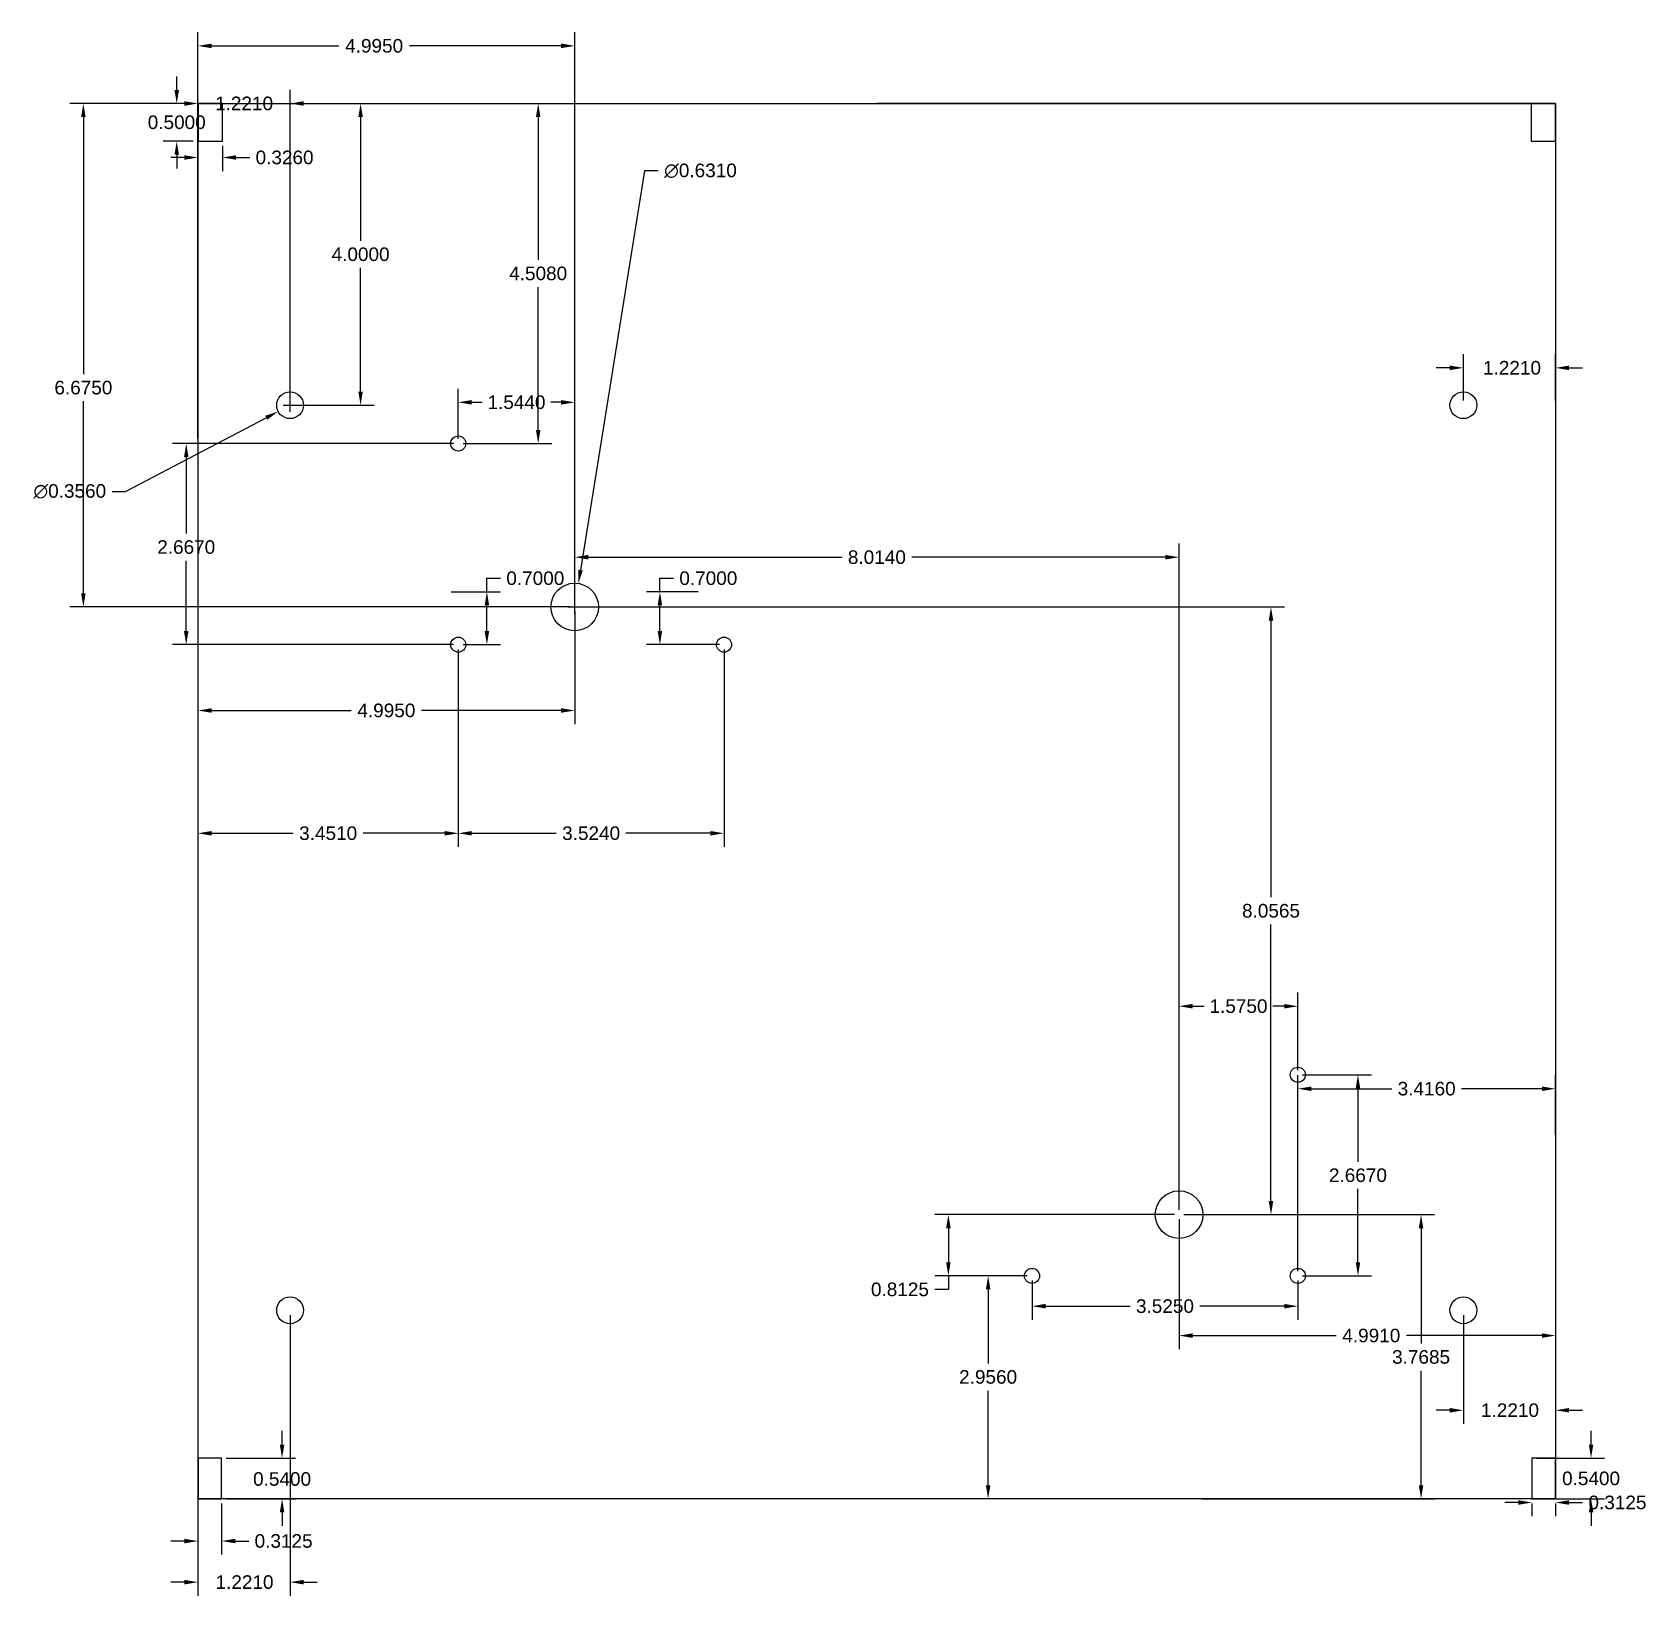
# Model space of a CAD drawing. Header units: inches. Extents: x 3.6 to 25, y 4.8 to 25.5.
import ezdxf

# ---------------------------------------------------------------- set-up
doc = ezdxf.new("R2010")
doc.units = ezdxf.units.IN
doc.header["$MEASUREMENT"] = 0
doc.layers.get('0').update_dxf_attribs({"color": 1})
doc.layers.add('dimensions', color=4, linetype='Continuous')
doc.layers.add('non-cut features', color=3, linetype='Continuous')
doc.styles.get("Standard").update_dxf_attribs({"font": 'Arial Regular.ttf'})
doc.dimstyles.get("Standard").update_dxf_attribs({"dimtxt": 0.18, "dimasz": 0.18, "dimexe": 0.18, "dimexo": 0.0625, "dimgap": 0.09, "dimtad": 0, "dimtih": 1, "dimtoh": 1, "dimdec": 4, "dimzin": 0, "dimdsep": 46, "dimtxsty": 'Standard', "dimcen": 0.09, "dimadec": 0, "dimazin": 0, "dimtfac": 1, "dimtdec": 4, "dimtofl": 0, "dimtmove": 0, "dimatfit": 3, "dimfxl": 1, "dimtolj": 1, "dimtzin": 0, "dimarcsym": 0})

# ---------------------------------------------------------------- blocks, each defined once
blk = doc.blocks.new('*D2')
at = {"layer": 'Defpoints', "color": 0, "transparency": 16777216}
for p in [(5.817, 24.573), (5.817, 20.573), (7.038, 20.573)]:
    blk.add_point(p, dxfattribs=at)
at = {"layer": 'dimensions', "color": 0, "lineweight": -2, "transparency": 16777216}
for p, q in [((5.817, 20.635), (5.817, 24.753)), ((7.038, 20.635), (7.038, 24.753)), ((5.637, 24.573), (5.457, 24.573)), ((7.218, 24.573), (7.398, 24.573))]:
    blk.add_line(p, q, dxfattribs=at)
at = {"layer": 'dimensions', "color": 0, "transparency": 16777216}
for points in [[(5.637, 24.603), (5.637, 24.543), (5.817, 24.573)], [(7.218, 24.603), (7.218, 24.543), (7.038, 24.573)]]:
    blk.add_solid(points, dxfattribs=at)
at = {"layer": 'dimensions', "color": 0, "transparency": 16777216, "insert": (6.428, 24.573), "char_height": 0.18, "attachment_point": 5}
blk.add_mtext('\\A1;1.2210', dxfattribs=at)
blk = doc.blocks.new('*D3')
at = {"layer": 'Defpoints', "color": 0, "transparency": 16777216}
for p in [(5.817, 19.573), (9.268, 17.398), (5.817, 14.897)]:
    blk.add_point(p, dxfattribs=at)
at = {"layer": 'dimensions', "color": 0, "lineweight": -2, "transparency": 16777216}
for p, q in [((5.817, 19.51), (5.817, 14.717)), ((9.268, 17.335), (9.268, 14.717)), ((5.997, 14.897), (7.081, 14.897)), ((9.088, 14.897), (8.005, 14.897))]:
    blk.add_line(p, q, dxfattribs=at)
at = {"layer": 'dimensions', "color": 0, "transparency": 16777216}
for points in [[(5.997, 14.927), (5.997, 14.867), (5.817, 14.897)], [(9.088, 14.927), (9.088, 14.867), (9.268, 14.897)]]:
    blk.add_solid(points, dxfattribs=at)
at = {"layer": 'dimensions', "color": 0, "transparency": 16777216, "insert": (7.543, 14.897), "char_height": 0.18, "attachment_point": 5}
blk.add_mtext('\\A1;3.4510', dxfattribs=at)
blk = doc.blocks.new('*D4')
at = {"layer": 'Defpoints', "color": 0, "transparency": 16777216}
for p in [(9.268, 17.398), (12.792, 17.398), (12.792, 14.897)]:
    blk.add_point(p, dxfattribs=at)
at = {"layer": 'dimensions', "color": 0, "lineweight": -2, "transparency": 16777216}
for p, q in [((9.268, 17.335), (9.268, 14.717)), ((12.792, 17.335), (12.792, 14.717)), ((9.448, 14.897), (10.568, 14.897)), ((12.612, 14.897), (11.492, 14.897))]:
    blk.add_line(p, q, dxfattribs=at)
at = {"layer": 'dimensions', "color": 0, "transparency": 16777216}
for points in [[(9.448, 14.927), (9.448, 14.867), (9.268, 14.897)], [(12.612, 14.927), (12.612, 14.867), (12.792, 14.897)]]:
    blk.add_solid(points, dxfattribs=at)
at = {"layer": 'dimensions', "color": 0, "transparency": 16777216, "insert": (11.03, 14.897), "char_height": 0.18, "attachment_point": 5}
blk.add_mtext('\\A1;3.5240', dxfattribs=at)
blk = doc.blocks.new('*D5')
at = {"layer": 'Defpoints', "color": 0, "transparency": 16777216}
for p in [(5.817, 25.337), (5.817, 20.073), (10.812, 17.898)]:
    blk.add_point(p, dxfattribs=at)
at = {"layer": 'dimensions', "color": 0, "lineweight": -2, "transparency": 16777216}
for p, q in [((5.817, 20.135), (5.817, 25.517)), ((10.812, 17.96), (10.812, 25.517)), ((5.997, 25.337), (7.686, 25.337)), ((10.632, 25.337), (8.62, 25.337))]:
    blk.add_line(p, q, dxfattribs=at)
at = {"layer": 'dimensions', "color": 0, "transparency": 16777216}
for points in [[(5.997, 25.367), (5.997, 25.307), (5.817, 25.337)], [(10.632, 25.367), (10.632, 25.307), (10.812, 25.337)]]:
    blk.add_solid(points, dxfattribs=at)
at = {"layer": 'dimensions', "color": 0, "transparency": 16777216, "insert": (8.153, 25.337), "char_height": 0.18, "attachment_point": 5}
blk.add_mtext('\\A1;4.9950', dxfattribs=at)
blk = doc.blocks.new('*D6')
at = {"layer": 'Defpoints', "color": 0, "transparency": 16777216}
for p in [(10.812, 17.898), (20.045, 17.898), (18.826, 9.841)]:
    blk.add_point(p, dxfattribs=at)
at = {"layer": 'dimensions', "color": 0, "lineweight": -2, "transparency": 16777216}
for p, q in [((10.875, 17.898), (20.225, 17.898)), ((20.045, 17.718), (20.045, 14.051)), ((20.045, 10.021), (20.045, 13.688)), ((18.889, 9.841), (20.225, 9.841))]:
    blk.add_line(p, q, dxfattribs=at)
at = {"layer": 'dimensions', "color": 0, "transparency": 16777216}
for points in [[(20.015, 17.718), (20.075, 17.718), (20.045, 17.898)], [(20.015, 10.021), (20.075, 10.021), (20.045, 9.841)]]:
    blk.add_solid(points, dxfattribs=at)
at = {"layer": 'dimensions', "color": 0, "transparency": 16777216, "insert": (20.045, 13.869), "char_height": 0.18, "attachment_point": 5}
blk.add_mtext('\\A1;8.0565', dxfattribs=at)
blk = doc.blocks.new('*D7')
at = {"layer": 'Defpoints', "color": 0, "transparency": 16777216}
for p in [(8.796, 24.573), (10.328, 24.573), (9.268, 20.065)]:
    blk.add_point(p, dxfattribs=at)
at = {"layer": 'dimensions', "color": 0, "lineweight": -2, "transparency": 16777216}
for p, q in [((8.858, 24.573), (10.508, 24.573)), ((10.328, 24.393), (10.328, 22.5)), ((10.328, 20.245), (10.328, 22.137)), ((9.331, 20.065), (10.508, 20.065))]:
    blk.add_line(p, q, dxfattribs=at)
at = {"layer": 'dimensions', "color": 0, "transparency": 16777216}
for points in [[(10.298, 24.393), (10.358, 24.393), (10.328, 24.573)], [(10.298, 20.245), (10.358, 20.245), (10.328, 20.065)]]:
    blk.add_solid(points, dxfattribs=at)
at = {"layer": 'dimensions', "color": 0, "transparency": 16777216, "insert": (10.328, 22.319), "char_height": 0.18, "attachment_point": 5}
blk.add_mtext('\\A1;4.5080', dxfattribs=at)
blk = doc.blocks.new('*D8')
at = {"layer": 'Defpoints', "color": 0, "transparency": 16777216}
for p in [(6.791, 24.573), (7.973, 24.573), (7.038, 20.573)]:
    blk.add_point(p, dxfattribs=at)
at = {"layer": 'dimensions', "color": 0, "lineweight": -2, "transparency": 16777216}
for p, q in [((6.854, 24.573), (8.153, 24.573)), ((7.973, 24.393), (7.973, 22.754)), ((7.973, 20.753), (7.973, 22.392)), ((7.101, 20.573), (8.153, 20.573))]:
    blk.add_line(p, q, dxfattribs=at)
at = {"layer": 'dimensions', "color": 0, "transparency": 16777216}
for points in [[(7.943, 24.393), (8.003, 24.393), (7.973, 24.573)], [(7.943, 20.753), (8.003, 20.753), (7.973, 20.573)]]:
    blk.add_solid(points, dxfattribs=at)
at = {"layer": 'dimensions', "color": 0, "transparency": 16777216, "insert": (7.973, 22.573), "char_height": 0.18, "attachment_point": 5}
blk.add_mtext('\\A1;4.0000', dxfattribs=at)
blk = doc.blocks.new('*D9')
at = {"layer": 'Defpoints', "color": 0, "transparency": 16777216}
for p in [(5.817, 20.135), (10.812, 17.898), (5.817, 16.525)]:
    blk.add_point(p, dxfattribs=at)
at = {"layer": 'dimensions', "color": 0, "lineweight": -2, "transparency": 16777216}
for p, q in [((5.817, 20.073), (5.817, 16.345)), ((10.812, 17.835), (10.812, 16.345)), ((5.997, 16.525), (7.848, 16.525)), ((10.632, 16.525), (8.782, 16.525))]:
    blk.add_line(p, q, dxfattribs=at)
at = {"layer": 'dimensions', "color": 0, "transparency": 16777216}
for points in [[(5.997, 16.555), (5.997, 16.495), (5.817, 16.525)], [(10.632, 16.555), (10.632, 16.495), (10.812, 16.525)]]:
    blk.add_solid(points, dxfattribs=at)
at = {"layer": 'dimensions', "color": 0, "transparency": 16777216, "insert": (8.315, 16.525), "char_height": 0.18, "attachment_point": 5}
blk.add_mtext('\\A1;4.9950', dxfattribs=at)
blk = doc.blocks.new('*D10')
at = {"layer": 'Defpoints', "color": 0, "transparency": 16777216}
for p in [(4.297, 24.573), (5.817, 24.573), (10.812, 17.898)]:
    blk.add_point(p, dxfattribs=at)
at = {"layer": 'dimensions', "color": 0, "lineweight": -2, "transparency": 16777216}
for p, q in [((5.755, 24.573), (4.117, 24.573)), ((4.297, 24.393), (4.297, 20.986)), ((4.297, 18.078), (4.297, 20.624)), ((10.75, 17.898), (4.117, 17.898))]:
    blk.add_line(p, q, dxfattribs=at)
at = {"layer": 'dimensions', "color": 0, "transparency": 16777216}
for points in [[(4.267, 24.393), (4.327, 24.393), (4.297, 24.573)], [(4.267, 18.078), (4.327, 18.078), (4.297, 17.898)]]:
    blk.add_solid(points, dxfattribs=at)
at = {"layer": 'dimensions', "color": 0, "transparency": 16777216, "insert": (4.297, 20.805), "char_height": 0.18, "attachment_point": 5}
blk.add_mtext('\\A1;6.6750', dxfattribs=at)
blk = doc.blocks.new('*D12')
at = {"layer": 'Defpoints', "color": 0, "transparency": 16777216}
for p in [(9.268, 20.065), (5.661, 17.398), (9.268, 17.398)]:
    blk.add_point(p, dxfattribs=at)
at = {"layer": 'dimensions', "color": 0, "lineweight": -2, "transparency": 16777216}
for p, q in [((9.206, 20.065), (5.481, 20.065)), ((5.661, 19.885), (5.661, 18.872)), ((5.661, 17.578), (5.661, 18.51)), ((9.206, 17.398), (5.481, 17.398))]:
    blk.add_line(p, q, dxfattribs=at)
at = {"layer": 'dimensions', "color": 0, "transparency": 16777216}
for points in [[(5.631, 19.885), (5.691, 19.885), (5.661, 20.065)], [(5.631, 17.578), (5.691, 17.578), (5.661, 17.398)]]:
    blk.add_solid(points, dxfattribs=at)
at = {"layer": 'dimensions', "color": 0, "transparency": 16777216, "insert": (5.661, 18.691), "char_height": 0.18, "attachment_point": 5}
blk.add_mtext('\\A1;2.6670', dxfattribs=at)
blk = doc.blocks.new('*D13')
at = {"layer": 'Defpoints', "color": 0, "transparency": 16777216}
for p in [(20.401, 11.696), (20.401, 9.029), (21.198, 9.029)]:
    blk.add_point(p, dxfattribs=at)
at = {"layer": 'dimensions', "color": 0, "lineweight": -2, "transparency": 16777216}
for p, q in [((20.464, 11.696), (21.378, 11.696)), ((21.198, 11.516), (21.198, 10.543)), ((21.198, 9.209), (21.198, 10.181)), ((20.464, 9.029), (21.378, 9.029))]:
    blk.add_line(p, q, dxfattribs=at)
at = {"layer": 'dimensions', "color": 0, "transparency": 16777216}
for points in [[(21.168, 11.516), (21.228, 11.516), (21.198, 11.696)], [(21.168, 9.209), (21.228, 9.209), (21.198, 9.029)]]:
    blk.add_solid(points, dxfattribs=at)
at = {"layer": 'dimensions', "color": 0, "transparency": 16777216, "insert": (21.198, 10.362), "char_height": 0.18, "attachment_point": 5}
blk.add_mtext('\\A1;2.6670', dxfattribs=at)
blk = doc.blocks.new('*D14')
at = {"layer": 'Defpoints', "color": 0, "transparency": 16777216}
for p in [(23.817, 11.573), (18.826, 9.841), (23.817, 8.237)]:
    blk.add_point(p, dxfattribs=at)
at = {"layer": 'dimensions', "color": 0, "lineweight": -2, "transparency": 16777216}
for p, q in [((23.817, 11.51), (23.817, 8.057)), ((18.826, 9.779), (18.826, 8.057)), ((19.006, 8.237), (20.908, 8.237)), ((23.637, 8.237), (21.842, 8.237))]:
    blk.add_line(p, q, dxfattribs=at)
at = {"layer": 'dimensions', "color": 0, "transparency": 16777216}
for points in [[(19.006, 8.267), (19.006, 8.207), (18.826, 8.237)], [(23.637, 8.267), (23.637, 8.207), (23.817, 8.237)]]:
    blk.add_solid(points, dxfattribs=at)
at = {"layer": 'dimensions', "color": 0, "transparency": 16777216, "insert": (21.375, 8.237), "char_height": 0.18, "attachment_point": 5}
blk.add_mtext('\\A1;4.9910', dxfattribs=at)
blk = doc.blocks.new('*D15')
at = {"layer": 'Defpoints', "color": 0, "transparency": 16777216}
for p in [(18.826, 9.841), (19.067, 6.073), (22.035, 6.073)]:
    blk.add_point(p, dxfattribs=at)
at = {"layer": 'dimensions', "color": 0, "lineweight": -2, "transparency": 16777216}
for p, q in [((18.889, 9.841), (22.215, 9.841)), ((22.035, 9.661), (22.035, 8.134)), ((22.035, 6.253), (22.035, 7.771)), ((19.13, 6.073), (22.215, 6.073))]:
    blk.add_line(p, q, dxfattribs=at)
at = {"layer": 'dimensions', "color": 0, "transparency": 16777216}
for points in [[(22.005, 9.661), (22.065, 9.661), (22.035, 9.841)], [(22.005, 6.253), (22.065, 6.253), (22.035, 6.073)]]:
    blk.add_solid(points, dxfattribs=at)
at = {"layer": 'dimensions', "color": 0, "transparency": 16777216, "insert": (22.035, 7.953), "char_height": 0.18, "attachment_point": 5}
blk.add_mtext('\\A1;3.7685', dxfattribs=at)
blk = doc.blocks.new('*D16')
at = {"layer": 'Defpoints', "color": 0, "transparency": 16777216}
for p in [(22.596, 8.573), (23.817, 8.573), (23.817, 7.247)]:
    blk.add_point(p, dxfattribs=at)
at = {"layer": 'dimensions', "color": 0, "lineweight": -2, "transparency": 16777216}
for p, q in [((22.596, 8.51), (22.596, 7.067)), ((23.817, 8.51), (23.817, 7.067)), ((22.416, 7.247), (22.236, 7.247)), ((23.997, 7.247), (24.177, 7.247))]:
    blk.add_line(p, q, dxfattribs=at)
at = {"layer": 'dimensions', "color": 0, "transparency": 16777216}
for points in [[(22.416, 7.277), (22.416, 7.217), (22.596, 7.247)], [(23.997, 7.277), (23.997, 7.217), (23.817, 7.247)]]:
    blk.add_solid(points, dxfattribs=at)
at = {"layer": 'dimensions', "color": 0, "transparency": 16777216, "insert": (23.214, 7.247), "char_height": 0.18, "attachment_point": 5}
blk.add_mtext('\\A1;1.2210', dxfattribs=at)
blk = doc.blocks.new('*D18')
at = {"layer": 'Defpoints', "color": 0, "transparency": 16777216}
for p in [(18.826, 9.841), (15.767, 9.029), (16.876, 9.029)]:
    blk.add_point(p, dxfattribs=at)
at = {"layer": 'dimensions', "color": 0, "lineweight": -2, "transparency": 16777216}
for p, q in [((18.764, 9.841), (15.587, 9.841)), ((15.767, 9.661), (15.767, 9.209)), ((16.814, 9.029), (15.587, 9.029)), ((15.767, 9.029), (15.767, 8.849)), ((15.767, 8.849), (15.587, 8.849))]:
    blk.add_line(p, q, dxfattribs=at)
at = {"layer": 'dimensions', "color": 0, "transparency": 16777216}
for points in [[(15.737, 9.661), (15.797, 9.661), (15.767, 9.841)], [(15.737, 9.209), (15.797, 9.209), (15.767, 9.029)]]:
    blk.add_solid(points, dxfattribs=at)
at = {"layer": 'dimensions', "color": 0, "transparency": 16777216, "insert": (15.125, 8.849), "char_height": 0.18, "attachment_point": 5}
blk.add_mtext('\\A1;0.8125', dxfattribs=at)
blk = doc.blocks.new('*D19')
at = {"layer": 'Defpoints', "color": 0, "transparency": 16777216}
for p in [(18.826, 12.604), (20.401, 11.696), (18.826, 9.841)]:
    blk.add_point(p, dxfattribs=at)
at = {"layer": 'dimensions', "color": 0, "lineweight": -2, "transparency": 16777216}
for p, q in [((18.826, 9.904), (18.826, 12.784)), ((20.401, 11.758), (20.401, 12.784)), ((19.006, 12.604), (19.159, 12.604)), ((20.221, 12.604), (20.068, 12.604))]:
    blk.add_line(p, q, dxfattribs=at)
at = {"layer": 'dimensions', "color": 0, "transparency": 16777216}
for points in [[(19.006, 12.634), (19.006, 12.574), (18.826, 12.604)], [(20.221, 12.634), (20.221, 12.574), (20.401, 12.604)]]:
    blk.add_solid(points, dxfattribs=at)
at = {"layer": 'dimensions', "color": 0, "transparency": 16777216, "insert": (19.614, 12.604), "char_height": 0.18, "attachment_point": 5}
blk.add_mtext('\\A1;1.5750', dxfattribs=at)
blk = doc.blocks.new('*D20')
at = {"layer": 'Defpoints', "color": 0, "transparency": 16777216}
for p in [(5.817, 8.573), (7.038, 8.573), (5.817, 4.968)]:
    blk.add_point(p, dxfattribs=at)
at = {"layer": 'dimensions', "color": 0, "lineweight": -2, "transparency": 16777216}
for p, q in [((5.817, 8.51), (5.817, 4.788)), ((7.038, 8.51), (7.038, 4.788)), ((5.637, 4.968), (5.457, 4.968)), ((7.218, 4.968), (7.398, 4.968))]:
    blk.add_line(p, q, dxfattribs=at)
at = {"layer": 'dimensions', "color": 0, "transparency": 16777216}
for points in [[(5.637, 4.998), (5.637, 4.938), (5.817, 4.968)], [(7.218, 4.998), (7.218, 4.938), (7.038, 4.968)]]:
    blk.add_solid(points, dxfattribs=at)
at = {"layer": 'dimensions', "color": 0, "transparency": 16777216, "insert": (6.434, 4.968), "char_height": 0.18, "attachment_point": 5}
blk.add_mtext('\\A1;1.2210', dxfattribs=at)
blk = doc.blocks.new('*D21')
at = {"layer": 'Defpoints', "color": 0, "transparency": 16777216}
for p in [(7.196, 20.655), (6.881, 20.49)]:
    blk.add_point(p, dxfattribs=at)
at = {"layer": 'dimensions', "color": 0, "lineweight": -2, "transparency": 16777216}
for p, q in [((6.948, 20.573), (7.128, 20.573)), ((7.038, 20.483), (7.038, 20.663)), ((4.857, 19.43), (6.721, 20.407)), ((4.677, 19.43), (4.857, 19.43))]:
    blk.add_line(p, q, dxfattribs=at)
at = {"layer": 'dimensions', "color": 0, "transparency": 16777216}
blk.add_solid([(6.707, 20.433), (6.735, 20.38), (6.881, 20.49)], dxfattribs=at)
at = {"layer": 'dimensions', "color": 0, "transparency": 16777216, "insert": (4.117, 19.43), "char_height": 0.18, "attachment_point": 5}
blk.add_mtext('\\A1;∅0.3560', dxfattribs=at)
blk = doc.blocks.new('*D22')
at = {"layer": 'Defpoints', "color": 0, "transparency": 16777216}
for p in [(23.817, 21.068), (22.596, 20.573), (23.817, 20.573)]:
    blk.add_point(p, dxfattribs=at)
at = {"layer": 'dimensions', "color": 0, "lineweight": -2, "transparency": 16777216}
for p, q in [((22.596, 20.635), (22.596, 21.248)), ((23.817, 20.635), (23.817, 21.248)), ((22.416, 21.068), (22.236, 21.068)), ((23.997, 21.068), (24.177, 21.068))]:
    blk.add_line(p, q, dxfattribs=at)
at = {"layer": 'dimensions', "color": 0, "transparency": 16777216}
for points in [[(22.416, 21.098), (22.416, 21.038), (22.596, 21.068)], [(23.997, 21.098), (23.997, 21.038), (23.817, 21.068)]]:
    blk.add_solid(points, dxfattribs=at)
at = {"layer": 'dimensions', "color": 0, "transparency": 16777216, "insert": (23.241, 21.068), "char_height": 0.18, "attachment_point": 5}
blk.add_mtext('\\A1;1.2210', dxfattribs=at)
blk = doc.blocks.new('*D23')
at = {"layer": 'Defpoints', "color": 0, "transparency": 16777216}
for p in [(23.817, 11.51), (23.817, 10.841), (20.401, 9.029)]:
    blk.add_point(p, dxfattribs=at)
at = {"layer": 'dimensions', "color": 0, "lineweight": -2, "transparency": 16777216}
for p, q in [((20.401, 9.091), (20.401, 11.69)), ((23.817, 10.904), (23.817, 11.69)), ((20.581, 11.51), (21.647, 11.51)), ((23.637, 11.51), (22.571, 11.51))]:
    blk.add_line(p, q, dxfattribs=at)
at = {"layer": 'dimensions', "color": 0, "transparency": 16777216}
for points in [[(20.581, 11.54), (20.581, 11.48), (20.401, 11.51)], [(23.637, 11.54), (23.637, 11.48), (23.817, 11.51)]]:
    blk.add_solid(points, dxfattribs=at)
at = {"layer": 'dimensions', "color": 0, "transparency": 16777216, "insert": (22.109, 11.51), "char_height": 0.18, "attachment_point": 5}
blk.add_mtext('\\A1;3.4160', dxfattribs=at)
blk = doc.blocks.new('*D24')
at = {"layer": 'Defpoints', "color": 0, "transparency": 16777216}
for p in [(18.826, 18.557), (10.812, 17.898), (18.826, 9.841)]:
    blk.add_point(p, dxfattribs=at)
at = {"layer": 'dimensions', "color": 0, "lineweight": -2, "transparency": 16777216}
for p, q in [((10.812, 17.96), (10.812, 18.737)), ((18.826, 9.904), (18.826, 18.737)), ((10.992, 18.557), (14.357, 18.557)), ((18.646, 18.557), (15.281, 18.557))]:
    blk.add_line(p, q, dxfattribs=at)
at = {"layer": 'dimensions', "color": 0, "transparency": 16777216}
for points in [[(10.992, 18.587), (10.992, 18.527), (10.812, 18.557)], [(18.646, 18.587), (18.646, 18.527), (18.826, 18.557)]]:
    blk.add_solid(points, dxfattribs=at)
at = {"layer": 'dimensions', "color": 0, "transparency": 16777216, "insert": (14.819, 18.557), "char_height": 0.18, "attachment_point": 5}
blk.add_mtext('\\A1;8.0140', dxfattribs=at)
blk = doc.blocks.new('*D25')
at = {"layer": 'Defpoints', "color": 0, "transparency": 16777216}
for p in [(9.112, 18.098), (9.648, 18.098), (9.268, 17.398)]:
    blk.add_point(p, dxfattribs=at)
at = {"layer": 'dimensions', "color": 0, "lineweight": -2, "transparency": 16777216}
for p, q in [((9.648, 18.098), (9.648, 18.278)), ((9.648, 18.278), (9.828, 18.278)), ((9.175, 18.098), (9.828, 18.098)), ((9.648, 17.578), (9.648, 17.918)), ((9.331, 17.398), (9.828, 17.398))]:
    blk.add_line(p, q, dxfattribs=at)
at = {"layer": 'dimensions', "color": 0, "transparency": 16777216}
for points in [[(9.618, 17.918), (9.678, 17.918), (9.648, 18.098)], [(9.618, 17.578), (9.678, 17.578), (9.648, 17.398)]]:
    blk.add_solid(points, dxfattribs=at)
at = {"layer": 'dimensions', "color": 0, "transparency": 16777216, "insert": (10.29, 18.278), "char_height": 0.18, "attachment_point": 5}
blk.add_mtext('\\A1;0.7000', dxfattribs=at)
blk = doc.blocks.new('*D26')
at = {"layer": 'Defpoints', "color": 0, "transparency": 16777216}
for p in [(11.942, 18.098), (12.512, 18.098), (12.792, 17.398)]:
    blk.add_point(p, dxfattribs=at)
at = {"layer": 'dimensions', "color": 0, "lineweight": -2, "transparency": 16777216}
for p, q in [((11.942, 18.098), (11.942, 18.278)), ((11.942, 18.278), (12.122, 18.278)), ((12.45, 18.098), (11.762, 18.098)), ((11.942, 17.578), (11.942, 17.918)), ((12.73, 17.398), (11.762, 17.398))]:
    blk.add_line(p, q, dxfattribs=at)
at = {"layer": 'dimensions', "color": 0, "transparency": 16777216}
for points in [[(11.912, 17.918), (11.972, 17.918), (11.942, 18.098)], [(11.912, 17.578), (11.972, 17.578), (11.942, 17.398)]]:
    blk.add_solid(points, dxfattribs=at)
at = {"layer": 'dimensions', "color": 0, "transparency": 16777216, "insert": (12.584, 18.278), "char_height": 0.18, "attachment_point": 5}
blk.add_mtext('\\A1;0.7000', dxfattribs=at)
blk = doc.blocks.new('*D27')
at = {"layer": 'Defpoints', "color": 0, "transparency": 16777216}
for p in [(10.862, 18.209), (10.762, 17.586)]:
    blk.add_point(p, dxfattribs=at)
at = {"layer": 'dimensions', "color": 0, "lineweight": -2, "transparency": 16777216}
for p, q in [((11.739, 23.68), (10.891, 18.387)), ((11.919, 23.68), (11.739, 23.68)), ((10.812, 17.808), (10.812, 17.988)), ((10.722, 17.898), (10.902, 17.898))]:
    blk.add_line(p, q, dxfattribs=at)
at = {"layer": 'dimensions', "color": 0, "transparency": 16777216}
blk.add_solid([(10.861, 18.392), (10.92, 18.382), (10.862, 18.209)], dxfattribs=at)
at = {"layer": 'dimensions', "color": 0, "transparency": 16777216, "insert": (12.48, 23.68), "char_height": 0.18, "attachment_point": 5}
blk.add_mtext('\\A1;∅0.6310', dxfattribs=at)
blk = doc.blocks.new('*D28')
at = {"layer": 'Defpoints', "color": 0, "transparency": 16777216}
for p in [(10.812, 20.611), (9.268, 20.065), (10.812, 17.898)]:
    blk.add_point(p, dxfattribs=at)
at = {"layer": 'dimensions', "color": 0, "lineweight": -2, "transparency": 16777216}
for p, q in [((9.268, 20.127), (9.268, 20.791)), ((10.812, 17.96), (10.812, 20.791)), ((9.448, 20.611), (9.586, 20.611)), ((10.632, 20.611), (10.495, 20.611))]:
    blk.add_line(p, q, dxfattribs=at)
at = {"layer": 'dimensions', "color": 0, "transparency": 16777216}
for points in [[(9.448, 20.641), (9.448, 20.581), (9.268, 20.611)], [(10.632, 20.641), (10.632, 20.581), (10.812, 20.611)]]:
    blk.add_solid(points, dxfattribs=at)
at = {"layer": 'dimensions', "color": 0, "transparency": 16777216, "insert": (10.04, 20.611), "char_height": 0.18, "attachment_point": 5}
blk.add_mtext('\\A1;1.5440', dxfattribs=at)
blk = doc.blocks.new('*D29')
at = {"layer": 'Defpoints', "color": 0, "transparency": 16777216}
for p in [(5.535, 24.573), (5.817, 24.573), (5.817, 24.073)]:
    blk.add_point(p, dxfattribs=at)
at = {"layer": 'dimensions', "color": 0, "lineweight": -2, "transparency": 16777216}
for p, q in [((5.535, 24.753), (5.535, 24.933)), ((5.755, 24.573), (5.355, 24.573)), ((5.755, 24.073), (5.355, 24.073)), ((5.535, 23.893), (5.535, 23.713))]:
    blk.add_line(p, q, dxfattribs=at)
at = {"layer": 'dimensions', "color": 0, "transparency": 16777216}
for points in [[(5.505, 24.753), (5.565, 24.753), (5.535, 24.573)], [(5.505, 23.893), (5.565, 23.893), (5.535, 24.073)]]:
    blk.add_solid(points, dxfattribs=at)
at = {"layer": 'dimensions', "color": 0, "transparency": 16777216, "insert": (5.535, 24.323), "char_height": 0.18, "attachment_point": 5}
blk.add_mtext('\\A1;0.5000', dxfattribs=at)
blk = doc.blocks.new('*D30')
at = {"layer": 'Defpoints', "color": 0, "transparency": 16777216}
for p in [(5.817, 24.073), (6.143, 24.073), (6.143, 23.857)]:
    blk.add_point(p, dxfattribs=at)
at = {"layer": 'dimensions', "color": 0, "lineweight": -2, "transparency": 16777216}
for p, q in [((5.817, 24.01), (5.817, 23.677)), ((6.143, 24.011), (6.143, 23.677)), ((5.637, 23.857), (5.457, 23.857)), ((6.323, 23.857), (6.503, 23.857))]:
    blk.add_line(p, q, dxfattribs=at)
at = {"layer": 'dimensions', "color": 0, "transparency": 16777216}
for points in [[(5.637, 23.887), (5.637, 23.827), (5.817, 23.857)], [(6.323, 23.887), (6.323, 23.827), (6.143, 23.857)]]:
    blk.add_solid(points, dxfattribs=at)
at = {"layer": 'dimensions', "color": 0, "transparency": 16777216, "insert": (6.965, 23.857), "char_height": 0.18, "attachment_point": 5}
blk.add_mtext('\\A1;0.3260', dxfattribs=at)
blk = doc.blocks.new('*D32')
at = {"layer": 'Defpoints', "color": 0, "transparency": 16777216}
for p in [(6.13, 6.613), (6.13, 6.073), (6.932, 6.073)]:
    blk.add_point(p, dxfattribs=at)
at = {"layer": 'dimensions', "color": 0, "lineweight": -2, "transparency": 16777216}
for p, q in [((6.932, 6.793), (6.932, 6.973)), ((6.192, 6.613), (7.112, 6.613)), ((6.192, 6.073), (7.112, 6.073)), ((6.932, 5.893), (6.932, 5.713))]:
    blk.add_line(p, q, dxfattribs=at)
at = {"layer": 'dimensions', "color": 0, "transparency": 16777216}
for points in [[(6.902, 6.793), (6.962, 6.793), (6.932, 6.613)], [(6.902, 5.893), (6.962, 5.893), (6.932, 6.073)]]:
    blk.add_solid(points, dxfattribs=at)
at = {"layer": 'dimensions', "color": 0, "transparency": 16777216, "insert": (6.932, 6.335), "char_height": 0.18, "attachment_point": 5}
blk.add_mtext('\\A1;0.5400', dxfattribs=at)
blk = doc.blocks.new('*D33')
at = {"layer": 'Defpoints', "color": 0, "transparency": 16777216}
for p in [(23.504, 6.613), (23.505, 6.073), (24.289, 6.073)]:
    blk.add_point(p, dxfattribs=at)
at = {"layer": 'dimensions', "color": 0, "lineweight": -2, "transparency": 16777216}
for p, q in [((24.289, 6.793), (24.289, 6.973)), ((23.566, 6.613), (24.469, 6.613)), ((23.567, 6.073), (24.469, 6.073)), ((24.289, 5.893), (24.289, 5.713))]:
    blk.add_line(p, q, dxfattribs=at)
at = {"layer": 'dimensions', "color": 0, "transparency": 16777216}
for points in [[(24.259, 6.793), (24.319, 6.793), (24.289, 6.613)], [(24.259, 5.893), (24.319, 5.893), (24.289, 6.073)]]:
    blk.add_solid(points, dxfattribs=at)
at = {"layer": 'dimensions', "color": 0, "transparency": 16777216, "insert": (24.289, 6.343), "char_height": 0.18, "attachment_point": 5}
blk.add_mtext('\\A1;0.5400', dxfattribs=at)
blk = doc.blocks.new('*D34')
at = {"layer": 'Defpoints', "color": 0, "transparency": 16777216}
for p in [(23.505, 6.073), (23.817, 6.073), (23.817, 6.024)]:
    blk.add_point(p, dxfattribs=at)
at = {"layer": 'dimensions', "color": 0, "lineweight": -2, "transparency": 16777216}
for p, q in [((23.325, 6.024), (23.145, 6.024)), ((23.505, 6.01), (23.505, 5.844)), ((23.817, 6.01), (23.817, 5.844)), ((23.997, 6.024), (24.177, 6.024))]:
    blk.add_line(p, q, dxfattribs=at)
at = {"layer": 'dimensions', "color": 0, "transparency": 16777216}
for points in [[(23.325, 6.054), (23.325, 5.994), (23.505, 6.024)], [(23.997, 6.054), (23.997, 5.994), (23.817, 6.024)]]:
    blk.add_solid(points, dxfattribs=at)
at = {"layer": 'dimensions', "color": 0, "transparency": 16777216, "insert": (24.639, 6.024), "char_height": 0.18, "attachment_point": 5}
blk.add_mtext('\\A1;0.3125', dxfattribs=at)
blk = doc.blocks.new('*D35')
at = {"layer": 'Defpoints', "color": 0, "transparency": 16777216}
for p in [(5.817, 6.073), (6.13, 6.073), (6.13, 5.513)]:
    blk.add_point(p, dxfattribs=at)
at = {"layer": 'dimensions', "color": 0, "lineweight": -2, "transparency": 16777216}
for p, q in [((5.817, 6.01), (5.817, 5.333)), ((6.13, 6.011), (6.13, 5.333)), ((5.637, 5.513), (5.457, 5.513)), ((6.31, 5.513), (6.49, 5.513))]:
    blk.add_line(p, q, dxfattribs=at)
at = {"layer": 'dimensions', "color": 0, "transparency": 16777216}
for points in [[(5.637, 5.543), (5.637, 5.483), (5.817, 5.513)], [(6.31, 5.543), (6.31, 5.483), (6.13, 5.513)]]:
    blk.add_solid(points, dxfattribs=at)
at = {"layer": 'dimensions', "color": 0, "transparency": 16777216, "insert": (6.952, 5.513), "char_height": 0.18, "attachment_point": 5}
blk.add_mtext('\\A1;0.3125', dxfattribs=at)
blk = doc.blocks.new('*D36')
at = {"layer": 'Defpoints', "color": 0, "transparency": 16777216}
for p in [(16.876, 9.029), (20.401, 9.029), (20.401, 8.627)]:
    blk.add_point(p, dxfattribs=at)
at = {"layer": 'dimensions', "color": 0, "lineweight": -2, "transparency": 16777216}
for p, q in [((16.876, 8.966), (16.876, 8.447)), ((20.401, 8.966), (20.401, 8.447)), ((17.056, 8.627), (18.177, 8.627)), ((20.221, 8.627), (19.101, 8.627))]:
    blk.add_line(p, q, dxfattribs=at)
at = {"layer": 'dimensions', "color": 0, "transparency": 16777216}
for points in [[(17.056, 8.657), (17.056, 8.597), (16.876, 8.627)], [(20.221, 8.657), (20.221, 8.597), (20.401, 8.627)]]:
    blk.add_solid(points, dxfattribs=at)
at = {"layer": 'dimensions', "color": 0, "transparency": 16777216, "insert": (18.639, 8.627), "char_height": 0.18, "attachment_point": 5}
blk.add_mtext('\\A1;3.5250', dxfattribs=at)
blk = doc.blocks.new('*D37')
at = {"layer": 'Defpoints', "color": 0, "transparency": 16777216}
for p in [(16.876, 9.029), (16.294, 6.073), (16.876, 6.073)]:
    blk.add_point(p, dxfattribs=at)
at = {"layer": 'dimensions', "color": 0, "lineweight": -2, "transparency": 16777216}
for p, q in [((16.814, 9.029), (16.114, 9.029)), ((16.294, 8.849), (16.294, 7.869)), ((16.294, 6.253), (16.294, 7.506)), ((16.814, 6.073), (16.114, 6.073))]:
    blk.add_line(p, q, dxfattribs=at)
at = {"layer": 'dimensions', "color": 0, "transparency": 16777216}
for points in [[(16.264, 8.849), (16.324, 8.849), (16.294, 9.029)], [(16.264, 6.253), (16.324, 6.253), (16.294, 6.073)]]:
    blk.add_solid(points, dxfattribs=at)
at = {"layer": 'dimensions', "color": 0, "transparency": 16777216, "insert": (16.294, 7.688), "char_height": 0.18, "attachment_point": 5}
blk.add_mtext('\\A1;2.9560', dxfattribs=at)

msp = doc.modelspace()

# ---------------------------------------------------------------- linework, layer by layer
for q in [(14.81733, 24.57273), (23.81733, 24.57273)]:
    msp.add_line((23.81733, 24.57273), q)
for points in [[(5.81733, 24.07273), (6.14333, 24.07349), (6.14333, 24.57349), (5.81733, 24.57273)], [(5.81733, 24.57273), (23.81733, 24.57273), (23.81733, 6.07273), (5.81733, 6.07273)], [(23.4929, 24.07263), (23.8189, 24.07261), (23.81937, 24.5726), (23.49337, 24.57207)], [(5.81733, 6.07273), (6.12983, 6.0732), (6.12976, 6.6132), (5.81726, 6.61273)], [(23.50454, 6.07282), (23.81704, 6.07273), (23.81607, 6.61272), (23.50357, 6.61281)]]:
    msp.add_lwpolyline(points, close=True)
for centre, radius in [((7.03837, 20.57273), 0.178), ((22.59637, 20.57273), 0.178), ((9.26831, 20.06468), 0.1), ((9.26833, 17.39773), 0.1), ((12.79234, 17.39777), 0.1), ((20.40133, 11.69573), 0.1), ((16.87638, 9.02873), 0.1), ((20.40133, 9.02873), 0.1), ((7.03833, 8.57273), 0.178), ((22.59633, 8.57273), 0.178)]:
    msp.add_circle(centre, radius)
at = {"layer": 'non-cut features'}
for centre in [(10.81233, 17.89773), (18.82633, 9.84123)]:
    msp.add_circle(centre, 0.31548, dxfattribs=at)
for p in [(23.31733, 24.57273), (23.81733, 6.57273), (5.81733, 6.07273)]:
    msp.add_point(p, dxfattribs=at)

# ---------------------------------------------------------------- dimensions: what is measured, and where the dimension line sits
at = {"layer": 'dimensions'}
for base, p1, p2, picture, middle in [((5.81733, 25.33718), (10.81233, 17.89773), (5.81733, 20.07273), '*D5', (8.15269, 25.33718)), ((23.81733, 21.06788), (22.59637, 20.57273), (23.81733, 20.57273), '*D22', (23.24134, 21.06788)), ((23.81733, 8.23695), (18.82633, 9.84123), (23.81733, 11.57273), '*D14', (21.37482, 8.23695)), ((5.81733, 4.9681), (7.03833, 8.57273), (5.81733, 8.57273), '*D20', (6.43359, 4.9681)), ((23.81733, 7.24744), (22.59633, 8.57273), (23.81733, 8.57273), '*D16', (23.21408, 7.24744)), ((6.12983, 5.51317), (5.81733, 6.07273), (6.12983, 6.0732), '*D35', (6.95186, 5.51317))]:
    dim = msp.add_linear_dim(base=base, p1=p1, p2=p2, dimstyle='Standard', dxfattribs=at)
    dim.commit()
    dim.dimension.update_dxf_attribs({"geometry": picture, "text_midpoint": middle, "dimtype": 160})
for base, p1, p2, picture, middle in [((5.53457, 24.57273), (5.81733, 24.07273), (5.81733, 24.57273), '*D29', (5.53457, 24.32273)), ((7.97269, 24.57273), (7.03837, 20.57273), (6.79107, 24.57273), '*D8', (7.97269, 22.57273)), ((10.328299, 24.572729), (9.268309, 20.064681), (8.795609, 24.572729), '*D7', (10.328299, 22.318705)), ((9.64834, 18.09773), (9.26833, 17.39773), (9.11233, 18.09773), '*D25', (10.29037, 18.27773)), ((11.94222, 18.09773), (12.79234, 17.39777), (12.51234, 18.09773), '*D26', (12.58425, 18.27773)), ((20.04538, 17.89773), (18.82633, 9.84123), (10.81233, 17.89773), '*D6', (20.04538, 13.86948)), ((21.19793, 9.02873), (20.40133, 11.69573), (20.40133, 9.02873), '*D13', (21.19793, 10.36223)), ((15.76697, 9.02873), (18.82633, 9.84123), (16.87638, 9.02873), '*D18', (15.12494, 8.84873))]:
    dim = msp.add_linear_dim(base=base, p1=p1, p2=p2, angle=90, dimstyle='Standard', dxfattribs=at)
    dim.commit()
    dim.dimension.update_dxf_attribs({"geometry": picture, "text_midpoint": middle})
for base, p1, p2, picture, middle in [((5.81733, 24.57273), (7.03837, 20.57273), (5.81733, 20.57273), '*D2', (6.42785, 24.57273)), ((6.14333, 23.85682), (5.81733, 24.07273), (6.14333, 24.07349), '*D30', (6.96537, 23.85682)), ((10.81233, 20.61084), (9.26831, 20.06468), (10.81233, 17.89773), '*D28', (10.04032, 20.61084)), ((5.81733, 16.52524), (10.81233, 17.89773), (5.81733, 20.13523), '*D9', (8.31483, 16.52524)), ((5.81733, 14.8974), (9.26833, 17.39773), (5.81733, 19.57273), '*D3', (7.54283, 14.8974)), ((18.82633, 18.55726), (10.81233, 17.89773), (18.82633, 9.84123), '*D24', (14.81933, 18.55726)), ((12.79234, 14.8974), (9.26833, 17.39773), (12.79234, 17.39777), '*D4', (11.03034, 14.8974)), ((18.82633, 12.60364), (20.40133, 11.69573), (18.82633, 9.84123), '*D19', (19.61383, 12.60364)), ((23.81733, 11.51023), (20.40133, 9.02873), (23.81733, 10.84123), '*D23', (22.10933, 11.51023)), ((20.4013339883, 8.6271290561), (16.8763839883, 9.0287289208), (20.4013339883, 9.0287289208), '*D36', (18.6388589883, 8.6271290561)), ((23.81704, 6.024), (23.50454, 6.07282), (23.81704, 6.07282), '*D34', (24.63907, 6.024))]:
    dim = msp.add_linear_dim(base=base, p1=p1, p2=p2, dimstyle='Standard', dxfattribs=at)
    dim.commit()
    dim.dimension.update_dxf_attribs({"geometry": picture, "text_midpoint": middle})
for base, p1, p2, picture, middle in [((4.29672, 24.57273), (10.81233, 17.89773), (5.81733, 24.57273), '*D10', (4.29672, 20.80515)), ((5.660828, 17.397729), (9.268309, 20.064681), (9.268334, 17.397729), '*D12', (5.660828, 18.69103)), ((22.03489, 6.07273), (18.82633, 9.84123), (19.06733, 6.07273), '*D15', (22.03489, 7.95254)), ((16.2936, 6.07273), (16.87638, 9.02873), (16.87638, 6.07273), '*D37', (16.2936, 7.6877)), ((6.93204, 6.0732), (6.12976, 6.6132), (6.12983, 6.0732), '*D32', (6.93204, 6.33502)), ((24.2889, 6.07282), (23.50357, 6.61281), (23.50454, 6.07282), '*D33', (24.2889, 6.34281))]:
    dim = msp.add_linear_dim(base=base, p1=p1, p2=p2, angle=90, dimstyle='Standard', dxfattribs=at)
    dim.commit()
    dim.dimension.update_dxf_attribs({"geometry": picture, "text_midpoint": middle, "dimtype": 160})
for p1, p2, picture, middle in [((10.7624, 17.58622), (10.86227, 18.20924), '*D27', (12.47953, 23.68013)), ((7.19603, 20.65534), (6.8807, 20.49011), '*D21', (4.11715, 19.42995))]:
    dim = msp.add_diameter_dim_2p(p1=p1, p2=p2, dimstyle='Standard', dxfattribs=at)
    dim.commit()
    dim.dimension.update_dxf_attribs({"geometry": picture, "text_midpoint": middle, "dimtype": 163})

doc.saveas('drawing.dxf')
